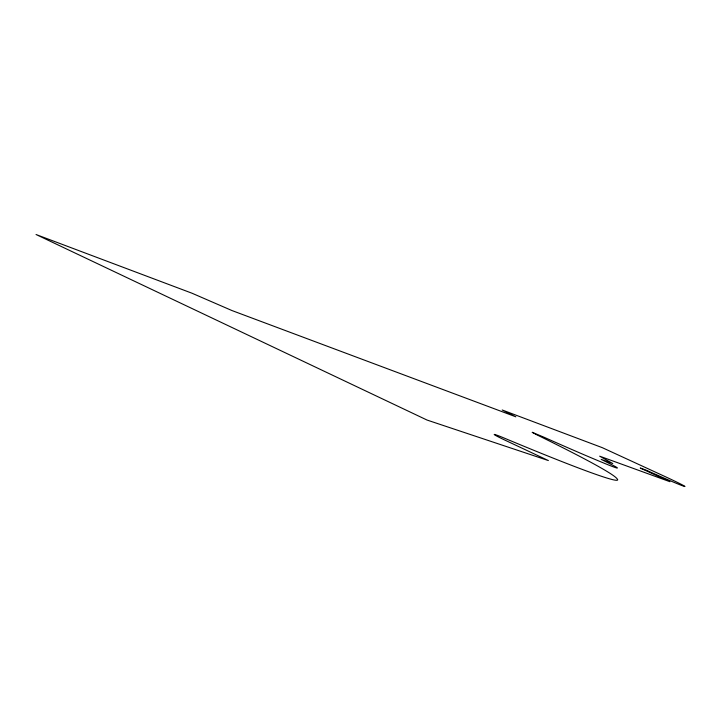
<?xml version="1.0" encoding="UTF-8"?>
<svg xmlns="http://www.w3.org/2000/svg" width="721" height="721" viewBox="0 0 721 721"><rect width="100%" height="100%" fill="white"/><g stroke="black" fill="none" stroke-linecap="round" stroke-linejoin="round"><path stroke-width="1.08" d="M532.287 432.348L536.361 434.583A344.98 12.708 23.8 0 1 617.14 478.897A237.56 8.814 23.9 0 1 504.907 438.368A21.396 0.901 24.1 0 0 494.218 434.502A21.396 0.901 24.1 0 0 505.691 440.486L548.375 460.557L427.03 420.046L36.05 234.514L191.939 293.195L231.946 310.544L515.857 416.819L502.213 409.988L602.278 447.66L665.086 476.572A38.718 0.991 24.2 0 1 683.706 486.197A38.718 0.991 24.2 0 1 646.8 470.425L640.23 468.019L669.935 481.709L599.665 456.177L612.787 463.54L601.17 459.367L614.427 466.072A45.234 1.424 24.1 0 1 605.955 463.945A94.388 2.92 24.1 0 1 544.382 437.395L532.287 432.348"/></g></svg>
